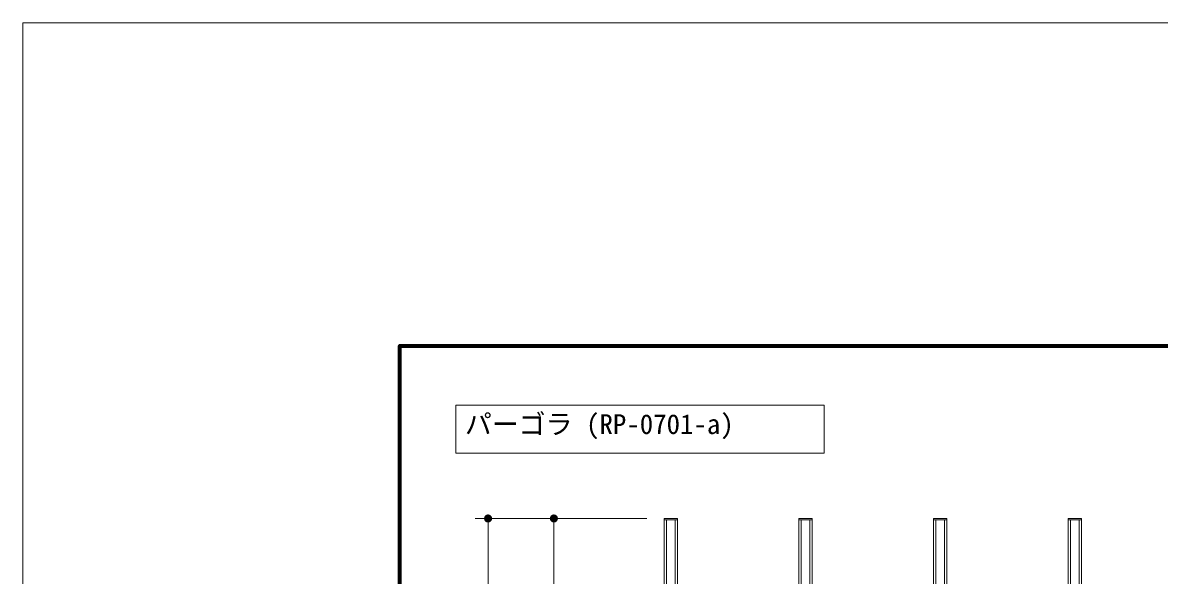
# Model space of a CAD drawing. Units: millimetres at full size, sheet at 1:40; details may follow other scales. Extents: x -800 to 17600, y -600 to 12480.
# Drawn here: x -800 to 3420, y 10428 to 12480 of the extents above; entities that cross this region are included whole.
import ezdxf
from ezdxf.enums import TextEntityAlignment as Align

# ---------------------------------------------------------------- set-up
doc = ezdxf.new("R2010")
doc.units = ezdxf.units.MM
doc.header["$LTSCALE"] = 40
for name, color, linetype, lineweight in [('D-STR', 1, 'Continuous', 13), ('D-STR-DIM', 7, 'Continuous', 13), ('D-STR-HTXT', 7, 'Continuous', 13), ('D-TTL', 7, 'Continuous', 70), ('D-TTL-FRAM', 7, 'Continuous', 13), ('V-nasSTD', 5, 'Continuous', 13)]:
    doc.layers.add(name, color=color, linetype=linetype, lineweight=lineweight)
doc.styles.add('ＭＳ ゴシック', font='')
doc.styles.get('ＭＳ ゴシック').set_extended_font_data('MS Gothic')

# ---------------------------------------------------------------- blocks, each defined once
blk = doc.blocks.new('filled_dot')
at = {"color": 0, "linetype": 'Continuous', "lineweight": -2, "const_width": 1.25}
blk.add_lwpolyline([(-0.625, 0, 1), (0.625, 0, 1)], format="xyb", close=True, dxfattribs=at)

msp = doc.modelspace()

# ---------------------------------------------------------------- linework, layer by layer
at = {"layer": 'D-STR'}
for points in [[(1581.9, 10638.81), (1631.9, 10638.81), (1631.9, 6938.81), (1581.9, 6938.81)], [(1581.9, 10638.81), (1631.9, 10638.81), (1631.9, 10633.81), (1581.9, 10633.81)], [(2081.9, 10638.81), (2131.9, 10638.81), (2131.9, 6938.81), (2081.9, 6938.81)], [(2081.9, 10638.81), (2131.9, 10638.81), (2131.9, 10633.81), (2081.9, 10633.81)], [(2581.9, 10638.81), (2631.9, 10638.81), (2631.9, 6938.81), (2581.9, 6938.81)], [(2581.9, 10638.81), (2631.9, 10638.81), (2631.9, 10633.81), (2581.9, 10633.81)], [(3081.9, 10638.81), (3131.9, 10638.81), (3131.9, 6938.81), (3081.9, 6938.81)], [(3081.9, 10638.81), (3131.9, 10638.81), (3131.9, 10633.81), (3081.9, 10633.81)], [(1590.65, 10633.81), (1623.15, 10633.81), (1623.15, 6943.81), (1590.65, 6943.81)], [(2090.65, 10633.81), (2123.15, 10633.81), (2123.15, 6943.81), (2090.65, 6943.81)], [(2590.65, 10633.81), (2623.15, 10633.81), (2623.15, 6943.81), (2590.65, 6943.81)], [(3090.65, 10633.81), (3123.15, 10633.81), (3123.15, 6943.81), (3090.65, 6943.81)]]:
    msp.add_lwpolyline(points, close=True, dxfattribs=at)
at = {"layer": 'D-STR-DIM'}
for p, q in [((1281.11, 10638.81), (880.03, 10638.81)), ((928.03, 6938.81), (928.03, 10638.81)), ((1517.9, 10638.81), (1124.33, 10638.81)), ((1172.33, 10038.81), (1172.33, 10638.81))]:
    msp.add_line(p, q, dxfattribs=at)
at = {"layer": 'D-TTL'}
msp.add_lwpolyline([(600, 600), (600, 11280), (16200, 11280), (16200, 600)], close=True, dxfattribs=at)
at = {"layer": 'D-TTL-FRAM', "color": 2}
msp.add_lwpolyline([(807.92, 11059.87), (2175.76, 11059.87), (2175.76, 10881.47), (807.92, 10881.47)], close=True, dxfattribs=at)
at = {"layer": 'V-nasSTD'}
msp.add_lwpolyline([(-800, -600), (-800, 12480), (17600, 12480), (17600, -600)], close=True, dxfattribs=at)

# ---------------------------------------------------------------- block references
at = {"layer": 'D-STR-DIM', "xscale": 12, "yscale": 12, "rotation": 270}
for p in [(928.03, 10638.81), (1172.33, 10638.81)]:
    msp.add_blockref('filled_dot', p, dxfattribs=at)

# ---------------------------------------------------------------- texts
at = {"layer": 'D-STR-HTXT', "style": 'ＭＳ ゴシック'}
msp.add_text('パーゴラ (RP-0701-a)', height=73.31, dxfattribs=at).set_placement((841.83, 11025.9), align=Align.TOP_LEFT)

doc.saveas('drawing.dxf')
